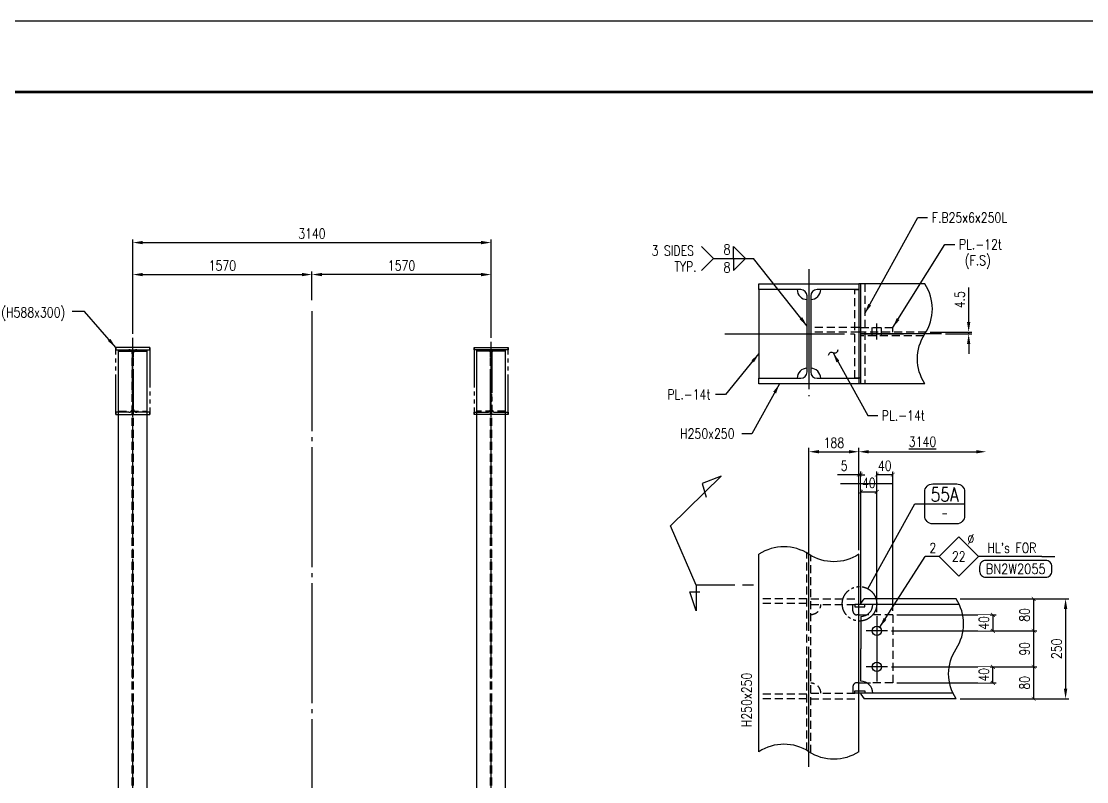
# Model space of a CAD drawing. Header units: millimetres. Extents: x 0 to 134087, y -49114 to 20834.
# Drawn here: x 45030 to 54366, y 14163 to 20820 of the extents above; entities that cross this region are included whole.
import ezdxf
from ezdxf.enums import TextEntityAlignment as Align

# ---------------------------------------------------------------- set-up
doc = ezdxf.new("R2010")
doc.units = ezdxf.units.MM
doc.header["$LTSCALE"] = 35
for name, pattern in [('JNK-CENTER', [34, 30, -1.5, 1, -1.5]), ('JNK-HIDDEN', [3, 2, -1]), ('JNK-PHANTOM', [15, 10, -1, 1, -1, 1, -1]), ('PH2', [15, 10, -1, 1, -1, 1, -1])]:
    doc.linetypes.add(name, pattern=pattern)
for name, color, linetype in [('CEN-R', 1, 'JNK-CENTER'), ('CON-C', 4, 'Continuous'), ('CON-G', 3, 'Continuous'), ('CON-W', 7, 'Continuous'), ('CON-Y', 2, 'Continuous'), ('det', 2, 'PH2'), ('HID-Y', 2, 'JNK-HIDDEN'), ('PHA-M', 6, 'JNK-PHANTOM'), ('STL-OBJT', 7, 'Continuous'), ('TXT-Y', 2, 'Continuous')]:
    doc.layers.add(name, color=color, linetype=linetype)
doc.styles.add('SIMPLEX', font='simplex.shx', dxfattribs={"width": 0.8})
doc.dimstyles.new('DIM35', dxfattribs={"dimscale": 35, "dimtxt": 2.5, "dimasz": 2.5, "dimexe": 0.8, "dimexo": 1, "dimgap": 1, "dimtad": 1, "dimdec": 1, "dimdsep": 46, "dimtxsty": 'SIMPLEX', "dimcen": 0, "dimclrd": 7, "dimclre": 7, "dimclrt": 2, "dimadec": 1, "dimazin": 2, "dimtfac": 1, "dimtdec": 1, "dimtix": 1, "dimtmove": 2, "dimatfit": 2, "dimfxl": 1, "dimtfill": 1, "dimarcsym": 1})
doc.dimstyles.new('DIM35_15', dxfattribs={"dimscale": 35, "dimtxt": 2.5, "dimasz": 2.5, "dimexe": 1, "dimexo": 1, "dimgap": 1, "dimtad": 1, "dimdec": 0, "dimlfac": 0.428571, "dimdsep": 46, "dimtxsty": 'SIMPLEX', "dimcen": 0, "dimclrd": 256, "dimclre": 256, "dimclrt": 2, "dimadec": 1, "dimazin": 2, "dimtfac": 1, "dimtdec": 0, "dimtix": 1, "dimtmove": 2, "dimatfit": 2, "dimfxl": 1, "dimarcsym": 1})
doc.dimstyles.new('DIM35x3.5', dxfattribs={"dimscale": 35, "dimtxt": 2.5, "dimasz": 2.5, "dimexe": 0.8, "dimexo": 1, "dimgap": 1, "dimtad": 1, "dimdec": 0, "dimlfac": 0.285714, "dimdsep": 46, "dimtxsty": 'SIMPLEX', "dimcen": 0, "dimclrd": 7, "dimclre": 7, "dimclrt": 2, "dimadec": 1, "dimazin": 2, "dimtfac": 1, "dimtdec": 0, "dimtix": 1, "dimtmove": 0, "dimatfit": 2, "dimfxl": 1, "dimtfill": 1, "dimarcsym": 1})

# ---------------------------------------------------------------- blocks, each defined once
blk = doc.blocks.new('*D400')
at = {"layer": 'CON-W', "color": 7, "linetype": 'ByBlock', "lineweight": -2, "transparency": 16777216}
for p, q in [((46007.2, 18083.5), (46007.2, 18910.8)), ((46094.7, 18882.8), (49059.7, 18882.8)), ((49147.2, 18049.9), (49147.2, 18910.8))]:
    blk.add_line(p, q, dxfattribs=at)
at = {"layer": 'CON-W', "color": 7, "transparency": 16777216}
for points in [[(46094.7, 18897.4), (46094.7, 18868.3), (46007.2, 18882.8)], [(49059.7, 18897.4), (49059.7, 18868.3), (49147.2, 18882.8)]]:
    blk.add_solid(points, dxfattribs=at)
at = {"layer": 'DEFPOINTS', "color": 0, "transparency": 16777216}
for p in [(49147.2, 18882.8), (46007.2, 18048.5), (49147.2, 18014.9)]:
    blk.add_point(p, dxfattribs=at)
at = {"layer": 'CON-W', "color": 2, "transparency": 16777216, "insert": (47577.2, 18961.6), "char_height": 87.5, "attachment_point": 5, "style": 'SIMPLEX', "bg_fill": 3, "box_fill_scale": 1.1, "bg_fill_color": 256, "bg_fill_true_color": 13158600, "bg_fill_transparency": 0}
blk.add_mtext('3140', dxfattribs=at)
blk = doc.blocks.new('*D401')
at = {"layer": 'CON-W', "color": 7, "linetype": 'ByBlock', "lineweight": -2, "transparency": 16777216}
for p, q in [((46007.2, 18083.5), (46007.2, 18630.8)), ((46094.7, 18602.8), (47489.7, 18602.8)), ((47577.2, 18378.2), (47577.2, 18630.8))]:
    blk.add_line(p, q, dxfattribs=at)
at = {"layer": 'CON-W', "color": 7, "transparency": 16777216}
for points in [[(46094.7, 18617.4), (46094.7, 18588.3), (46007.2, 18602.8)], [(47489.7, 18617.4), (47489.7, 18588.3), (47577.2, 18602.8)]]:
    blk.add_solid(points, dxfattribs=at)
at = {"layer": 'DEFPOINTS', "color": 0, "transparency": 16777216}
for p in [(47577.2, 18602.8), (47577.2, 18343.2, 0), (46007.2, 18048.5)]:
    blk.add_point(p, dxfattribs=at)
at = {"layer": 'CON-W', "color": 2, "transparency": 16777216, "insert": (46792.2, 18681.6), "char_height": 87.5, "attachment_point": 5, "style": 'SIMPLEX', "bg_fill": 3, "box_fill_scale": 1.1, "bg_fill_color": 256, "bg_fill_true_color": 13158600, "bg_fill_transparency": 0}
blk.add_mtext('1570', dxfattribs=at)
blk = doc.blocks.new('*D404')
at = {"layer": 'CON-W', "color": 7, "linetype": 'ByBlock', "lineweight": -2, "transparency": 16777216}
for p, q in [((47577.2, 18378.2), (47577.2, 18630.8)), ((49059.7, 18602.8), (47664.7, 18602.8)), ((49147.2, 18049.9), (49147.2, 18630.8))]:
    blk.add_line(p, q, dxfattribs=at)
at = {"layer": 'CON-W', "color": 7, "transparency": 16777216}
for points in [[(47664.7, 18617.4), (47664.7, 18588.3), (47577.2, 18602.8)], [(49059.7, 18617.4), (49059.7, 18588.3), (49147.2, 18602.8)]]:
    blk.add_solid(points, dxfattribs=at)
at = {"layer": 'DEFPOINTS', "color": 0, "transparency": 16777216}
for p in [(47577.2, 18602.8), (47577.2, 18343.2, 0), (49147.2, 18014.9)]:
    blk.add_point(p, dxfattribs=at)
at = {"layer": 'CON-W', "color": 2, "transparency": 16777216, "insert": (48362.2, 18681.6), "char_height": 87.5, "attachment_point": 5, "style": 'SIMPLEX', "bg_fill": 3, "box_fill_scale": 1.1, "bg_fill_color": 256, "bg_fill_true_color": 13158600, "bg_fill_transparency": 0}
blk.add_mtext('1570', dxfattribs=at)
blk = doc.blocks.new('*D459')
at = {"color": 7, "linetype": 'ByBlock', "lineweight": -2, "transparency": 16777216}
for p, q in [((53331.9, 18186.6), (53331.9, 18490.8)), ((52993.1, 18099.1), (53359.9, 18099.1)), ((53130.1, 18083.3), (53359.9, 18083.3)), ((53331.9, 18083.3), (53331.9, 18099.1)), ((53331.9, 17995.8), (53331.9, 17908.3))]:
    blk.add_line(p, q, dxfattribs=at)
at = {"color": 7, "transparency": 16777216}
for points in [[(53317.3, 18186.6), (53346.5, 18186.6), (53331.9, 18099.1)], [(53317.3, 17995.8), (53346.5, 17995.8), (53331.9, 18083.3)]]:
    blk.add_solid(points, dxfattribs=at)
at = {"layer": 'DEFPOINTS', "color": 0, "transparency": 16777216}
for p in [(52958.1, 18099.1), (53095.1, 18083.3), (53331.9, 18099.1)]:
    blk.add_point(p, dxfattribs=at)
at = {"color": 2, "transparency": 16777216, "insert": (53253.2, 18382.4), "char_height": 87.5, "attachment_point": 5, "rotation": 90, "style": 'SIMPLEX', "bg_fill": 3, "box_fill_scale": 1.1, "bg_fill_color": 256, "bg_fill_true_color": 13158600, "bg_fill_transparency": 0}
blk.add_mtext('4.5', dxfattribs=at)
blk = doc.blocks.new('*D511')
at = {"color": 7, "linetype": 'ByBlock', "lineweight": -2, "transparency": 16777216}
for p, q in [((53256.6, 15763.7), (54209, 15763.7)), ((54181, 15676.2), (54181, 14976.2)), ((53256.6, 14888.7), (54209, 14888.7))]:
    blk.add_line(p, q, dxfattribs=at)
at = {"color": 7, "transparency": 16777216}
for points in [[(54166.4, 15676.2), (54195.6, 15676.2), (54181, 15763.7)], [(54166.4, 14976.2), (54195.6, 14976.2), (54181, 14888.7)]]:
    blk.add_solid(points, dxfattribs=at)
at = {"layer": 'DEFPOINTS', "color": 0, "transparency": 16777216}
for p in [(53221.6, 15763.7), (53221.6, 14888.7), (54181, 14888.7)]:
    blk.add_point(p, dxfattribs=at)
at = {"color": 2, "transparency": 16777216, "insert": (54102.3, 15326.2), "char_height": 87.5, "attachment_point": 5, "rotation": 90, "style": 'SIMPLEX', "bg_fill": 3, "box_fill_scale": 1.1, "bg_fill_color": 256, "bg_fill_true_color": 13158600, "bg_fill_transparency": 0}
blk.add_mtext('250', dxfattribs=at)
blk = doc.blocks.new('_ArchTick')
at = {"color": 0, "linetype": 'ByBlock', "const_width": 0.15}
blk.add_lwpolyline([(-0.5, -0.5), (0.5, 0.5)], dxfattribs=at)
blk = doc.blocks.new('*D512')
at = {"color": 7, "linetype": 'ByBlock', "lineweight": -2, "transparency": 16777216}
for p, q in [((53256.6, 15763.7), (53929, 15763.7)), ((53901, 15763.7), (53901, 15483.7)), ((52654.7, 15483.7), (53508.8, 15483.7)), ((53578.8, 15483.7), (53929, 15483.7))]:
    blk.add_line(p, q, dxfattribs=at)
at = {"layer": 'DEFPOINTS', "color": 0, "transparency": 16777216}
for p in [(53221.6, 15763.7), (52619.7, 15483.7, 0), (53901, 15483.7)]:
    blk.add_point(p, dxfattribs=at)
at = {"color": 7, "lineweight": -2, "transparency": 16777216, "xscale": 35, "yscale": 35, "zscale": 35}
for p, rotation in [((53901, 15763.7), 90), ((53901, 15483.7), 270)]:
    blk.add_blockref('_ArchTick', p, dxfattribs=dict(at, rotation=rotation))
at = {"color": 2, "transparency": 16777216, "insert": (53822.3, 15623.7), "char_height": 87.5, "attachment_point": 5, "rotation": 90, "style": 'SIMPLEX', "bg_fill": 3, "box_fill_scale": 1.1, "bg_fill_color": 256, "bg_fill_true_color": 13158600, "bg_fill_transparency": 0}
blk.add_mtext('80', dxfattribs=at)
blk = doc.blocks.new('*D460')
at = {"color": 7, "linetype": 'ByBlock', "lineweight": -2, "transparency": 16777216}
for p, q in [((52654.7, 15483.7), (53929, 15483.7)), ((53901, 15483.7), (53901, 15168.7)), ((52654.7, 15168.7), (53929, 15168.7))]:
    blk.add_line(p, q, dxfattribs=at)
at = {"layer": 'DEFPOINTS', "color": 0, "transparency": 16777216}
for p in [(52619.7, 15483.7, 0), (52619.7, 15168.7, 0), (53901, 15168.7)]:
    blk.add_point(p, dxfattribs=at)
at = {"color": 7, "lineweight": -2, "transparency": 16777216, "xscale": 35, "yscale": 35, "zscale": 35}
for p, rotation in [((53901, 15483.7), 90), ((53901, 15168.7), 270)]:
    blk.add_blockref('_ArchTick', p, dxfattribs=dict(at, rotation=rotation))
at = {"color": 2, "transparency": 16777216, "insert": (53822.3, 15326.2), "char_height": 87.5, "attachment_point": 5, "rotation": 90, "style": 'SIMPLEX', "bg_fill": 3, "box_fill_scale": 1.1, "bg_fill_color": 256, "bg_fill_true_color": 13158600, "bg_fill_transparency": 0}
blk.add_mtext('90', dxfattribs=at)
blk = doc.blocks.new('*D461')
at = {"color": 7, "linetype": 'ByBlock', "lineweight": -2, "transparency": 16777216}
for p, q in [((52654.7, 15168.7), (53929, 15168.7)), ((53901, 15168.7), (53901, 14888.7)), ((53256.6, 14888.7), (53929, 14888.7))]:
    blk.add_line(p, q, dxfattribs=at)
at = {"layer": 'DEFPOINTS', "color": 0, "transparency": 16777216}
for p in [(52619.7, 15168.7, 0), (53221.6, 14888.7), (53901, 14888.7)]:
    blk.add_point(p, dxfattribs=at)
at = {"color": 7, "lineweight": -2, "transparency": 16777216, "xscale": 35, "yscale": 35, "zscale": 35}
for p, rotation in [((53901, 15168.7), 90), ((53901, 14888.7), 270)]:
    blk.add_blockref('_ArchTick', p, dxfattribs=dict(at, rotation=rotation))
at = {"color": 2, "transparency": 16777216, "insert": (53822.3, 15028.7), "char_height": 87.5, "attachment_point": 5, "rotation": 90, "style": 'SIMPLEX', "bg_fill": 3, "box_fill_scale": 1.1, "bg_fill_color": 256, "bg_fill_true_color": 13158600, "bg_fill_transparency": 0}
blk.add_mtext('80', dxfattribs=at)
blk = doc.blocks.new('*D513')
at = {"color": 7, "linetype": 'ByBlock', "lineweight": -2, "transparency": 16777216}
for p, q in [((52701.9, 15623.7), (53571.8, 15623.7)), ((53543.8, 15623.7), (53543.8, 15483.7)), ((52654.7, 15483.7), (53571.8, 15483.7))]:
    blk.add_line(p, q, dxfattribs=at)
at = {"layer": 'DEFPOINTS', "color": 0, "transparency": 16777216}
for p in [(52666.9, 15623.7, 0), (52619.7, 15483.7, 0)]:
    blk.add_point(p, dxfattribs=at)
at = {"color": 7, "lineweight": -2, "transparency": 16777216, "xscale": 35, "yscale": 35, "zscale": 35}
for p, rotation in [((53543.8, 15623.7), 90), ((53543.8, 15483.7), 270)]:
    blk.add_blockref('_ArchTick', p, dxfattribs=dict(at, rotation=rotation))
at = {"color": 2, "transparency": 16777216, "insert": (53465, 15553.7), "char_height": 87.5, "attachment_point": 5, "rotation": 90, "style": 'SIMPLEX', "bg_fill": 3, "box_fill_scale": 1.1, "bg_fill_color": 256, "bg_fill_true_color": 13158600, "bg_fill_transparency": 0}
blk.add_mtext('40', dxfattribs=at)
at = {"layer": 'DEFPOINTS', "color": 0, "transparency": 16777216}
blk.add_point((53543.8, 15483.7), dxfattribs=at)
blk = doc.blocks.new('*D514')
at = {"color": 7, "linetype": 'ByBlock', "lineweight": -2, "transparency": 16777216}
for p, q in [((52654.7, 15168.7), (53571.8, 15168.7)), ((53543.8, 15028.7), (53543.8, 15168.7)), ((52701.9, 15028.7), (53571.8, 15028.7))]:
    blk.add_line(p, q, dxfattribs=at)
at = {"layer": 'DEFPOINTS', "color": 0, "transparency": 16777216}
for p in [(52619.7, 15168.7, 0), (52666.9, 15028.7, 0)]:
    blk.add_point(p, dxfattribs=at)
at = {"color": 7, "lineweight": -2, "transparency": 16777216, "xscale": 35, "yscale": 35, "zscale": 35}
for p, rotation in [((53543.8, 15168.7), 90), ((53543.8, 15028.7), 270)]:
    blk.add_blockref('_ArchTick', p, dxfattribs=dict(at, rotation=rotation))
at = {"color": 2, "transparency": 16777216, "insert": (53465, 15098.7), "char_height": 87.5, "attachment_point": 5, "rotation": 90, "style": 'SIMPLEX', "bg_fill": 3, "box_fill_scale": 1.1, "bg_fill_color": 256, "bg_fill_true_color": 13158600, "bg_fill_transparency": 0}
blk.add_mtext('40', dxfattribs=at)
at = {"layer": 'DEFPOINTS', "color": 0, "transparency": 16777216}
blk.add_point((53543.8, 15168.7), dxfattribs=at)
blk = doc.blocks.new('*D462')
at = {"layer": 'CON-W', "lineweight": -2, "transparency": 16777216}
for p, q in [((51931.9, 16299), (51931.9, 17086.8)), ((52369.4, 16189.2), (52369.4, 17086.8)), ((52019.4, 17051.8), (52281.9, 17051.8))]:
    blk.add_line(p, q, dxfattribs=at)
at = {"layer": 'CON-W', "transparency": 16777216}
for points in [[(52019.4, 17066.4), (52019.4, 17037.2), (51931.9, 17051.8)], [(52281.9, 17066.4), (52281.9, 17037.2), (52369.4, 17051.8)]]:
    blk.add_solid(points, dxfattribs=at)
at = {"layer": 'DEFPOINTS', "color": 0, "transparency": 16777216}
for p in [(52369.4, 17051.8), (51931.9, 16264, 0), (52369.4, 16154.2, 0)]:
    blk.add_point(p, dxfattribs=at)
at = {"layer": 'CON-W', "color": 2, "transparency": 16777216, "insert": (52150.7, 17130.5), "char_height": 87.5, "attachment_point": 5, "style": 'SIMPLEX'}
blk.add_mtext('188', dxfattribs=at)
blk = doc.blocks.new('*D463')
at = {"layer": 'CON-W', "lineweight": -2, "transparency": 16777216}
for p, q in [((52369.4, 16189.2), (52369.4, 17086.8)), ((52456.9, 17051.8), (53397.9, 17051.8))]:
    blk.add_line(p, q, dxfattribs=at)
at = {"layer": 'CON-W', "transparency": 16777216}
for points in [[(52456.9, 17066.4), (52456.9, 17037.2), (52369.4, 17051.8)], [(53397.9, 17066.4), (53397.9, 17037.2), (53485.4, 17051.8)]]:
    blk.add_solid(points, dxfattribs=at)
at = {"layer": 'DEFPOINTS', "color": 0, "transparency": 16777216}
for p in [(53485.4, 17051.8), (53485.4, 17051.8), (52369.4, 16154.2, 0)]:
    blk.add_point(p, dxfattribs=at)
at = {"layer": 'CON-W', "color": 2, "transparency": 16777216, "insert": (52927.4, 17139.3), "char_height": 87.5, "attachment_point": 5, "style": 'SIMPLEX'}
blk.add_mtext('\\L3140', dxfattribs=at)
blk = doc.blocks.new('*D464')
at = {"color": 7, "linetype": 'ByBlock', "lineweight": -2, "transparency": 16777216}
for p, q in [((52369.4, 16850.5), (52182.8, 16850.5)), ((52369.4, 16189.2), (52369.4, 16878.5)), ((52386.9, 16850.5), (52369.4, 16850.5)), ((52386.9, 15726.3), (52386.9, 16878.5)), ((52386.9, 16850.5), (52421.9, 16850.5))]:
    blk.add_line(p, q, dxfattribs=at)
at = {"layer": 'DEFPOINTS', "color": 0, "transparency": 16777216}
for p in [(52386.9, 16850.5), (52369.4, 16154.2, 0), (52386.9, 15691.3)]:
    blk.add_point(p, dxfattribs=at)
at = {"color": 7, "lineweight": -2, "transparency": 16777216, "xscale": 35, "yscale": 35, "zscale": 35}
blk.add_blockref('_ArchTick', (52369.4, 16850.5), dxfattribs=at)
at = {"color": 7, "lineweight": -2, "transparency": 16777216, "xscale": 35, "yscale": 35, "zscale": 35, "rotation": 180}
blk.add_blockref('_ArchTick', (52386.9, 16850.5), dxfattribs=at)
at = {"color": 2, "transparency": 16777216, "insert": (52241.1, 16929.3), "char_height": 87.5, "attachment_point": 5, "style": 'SIMPLEX', "bg_fill": 3, "box_fill_scale": 1.1, "bg_fill_color": 256, "bg_fill_true_color": 13158600, "bg_fill_transparency": 0}
blk.add_mtext('5', dxfattribs=at)
blk = doc.blocks.new('*D465')
at = {"color": 7, "linetype": 'ByBlock', "lineweight": -2, "transparency": 16777216}
for p, q in [((52386.9, 15726.3), (52386.9, 16728.4)), ((52526.9, 15646.5), (52526.9, 16728.4)), ((52386.9, 16700.4), (52526.9, 16700.4))]:
    blk.add_line(p, q, dxfattribs=at)
at = {"layer": 'DEFPOINTS', "color": 0, "transparency": 16777216}
for p in [(52386.9, 15691.3), (52526.9, 15611.5)]:
    blk.add_point(p, dxfattribs=at)
at = {"color": 7, "lineweight": -2, "transparency": 16777216, "xscale": 35, "yscale": 35, "zscale": 35, "rotation": 180}
blk.add_blockref('_ArchTick', (52386.9, 16700.4), dxfattribs=at)
at = {"color": 7, "lineweight": -2, "transparency": 16777216, "xscale": 35, "yscale": 35, "zscale": 35}
blk.add_blockref('_ArchTick', (52526.9, 16700.4), dxfattribs=at)
at = {"color": 2, "transparency": 16777216, "insert": (52456.9, 16779.1), "char_height": 87.5, "attachment_point": 5, "style": 'SIMPLEX', "bg_fill": 3, "box_fill_scale": 1.1, "bg_fill_color": 256, "bg_fill_true_color": 13158600, "bg_fill_transparency": 0}
blk.add_mtext('40', dxfattribs=at)
at = {"layer": 'DEFPOINTS', "color": 0, "transparency": 16777216}
blk.add_point((52526.9, 16700.4), dxfattribs=at)
blk = doc.blocks.new('*D466')
at = {"color": 7, "linetype": 'ByBlock', "lineweight": -2, "transparency": 16777216}
for p, q in [((52526.9, 15646.5), (52526.9, 16878.5)), ((52666.9, 16850.5), (52526.9, 16850.5)), ((52666.9, 15658.7), (52666.9, 16878.5))]:
    blk.add_line(p, q, dxfattribs=at)
at = {"layer": 'DEFPOINTS', "color": 0, "transparency": 16777216}
for p in [(52526.9, 15611.5), (52666.9, 15623.7)]:
    blk.add_point(p, dxfattribs=at)
at = {"color": 7, "lineweight": -2, "transparency": 16777216, "xscale": 35, "yscale": 35, "zscale": 35, "rotation": 180}
blk.add_blockref('_ArchTick', (52526.9, 16850.5), dxfattribs=at)
at = {"color": 7, "lineweight": -2, "transparency": 16777216, "xscale": 35, "yscale": 35, "zscale": 35}
blk.add_blockref('_ArchTick', (52666.9, 16850.5), dxfattribs=at)
at = {"color": 2, "transparency": 16777216, "insert": (52596.9, 16929.3), "char_height": 87.5, "attachment_point": 5, "style": 'SIMPLEX', "bg_fill": 3, "box_fill_scale": 1.1, "bg_fill_color": 256, "bg_fill_true_color": 13158600, "bg_fill_transparency": 0}
blk.add_mtext('40', dxfattribs=at)
at = {"layer": 'DEFPOINTS', "color": 0, "transparency": 16777216}
blk.add_point((52526.9, 16850.5), dxfattribs=at)
blk = doc.blocks.new('BOLTHOLE')
at = {"layer": 'CON-W'}
blk.add_line((25.7, 0), (9.9, 0), dxfattribs=at)
blk.add_lwpolyline([(0, 0), (4.95, 4.95), (9.9, 0), (4.95, -4.95)], close=True, dxfattribs=at)
at = {"layer": 'CON-Y', "style": 'SIMPLEX', "width": 0.8}
for s, p in [('%%C', (8.81, 3.12)), ("HL's FOR", (24.37, 0.9))]:
    blk.add_text(s, height=2.5, dxfattribs=at).set_placement(p, align=Align.RIGHT)
blk.add_attdef('4', text='', height=2.5, dxfattribs=at).set_placement((-0.69, 0.87), align=Align.RIGHT)
blk.add_attdef('22', text='', height=2.5, dxfattribs=at).set_placement((4.95, 0), align=Align.MIDDLE_CENTER)
blk = doc.blocks.new('boltmark')
at = {"layer": 'CON-Y'}
blk.add_lwpolyline([(0, -4.2), (15, -4.2, 0.414214), (16.56, -2.64), (16.56, -1.56, 0.414214), (15, 0), (0, 0, 0.414214), (-1.56, -1.56), (-1.56, -2.64, 0.414214)], format="xyb", close=True, dxfattribs=at)
at = {"layer": 'CON-G', "style": 'SIMPLEX', "width": 0.802523}
blk.add_attdef('BN2W1650', text='', height=2.5, dxfattribs=at).set_placement((0, -3.35), (15, -3.35), align=Align.FIT)
blk = doc.blocks.new('det-tag')
at = {"layer": 'CON-Y'}
blk.add_line((5, 0), (-5, 0), dxfattribs=at)
blk.add_lwpolyline([(-3, -5), (3, -5, 0.414214), (5, -3), (5, 3, 0.414214), (3, 5), (-3, 5, 0.414214), (-5, 3), (-5, -3, 0.414214)], format="xyb", close=True, dxfattribs=at)
at = {"layer": 'CON-G', "style": 'SIMPLEX', "width": 0.8}
blk.add_attdef('TAG', text='', height=3.5, dxfattribs=at).set_placement((0.02, 0.58), align=Align.CENTER)
at = {"layer": 'CON-Y', "style": 'SIMPLEX', "width": 0.8}
blk.add_attdef('-8888', text='', height=2, dxfattribs=at).set_placement((0, -3.34), align=Align.CENTER)
blk = doc.blocks.new('SECMARK4')
at = {"layer": 'CON-C'}
blk.add_line((0, 0), (-2.72, 0), dxfattribs=at)
blk.add_lwpolyline([(-4.67, 0), (-14.32, 0), (-14.32, -6.45), (-15.93, -1.66), (-13.39, -1.66)], dxfattribs=at)
at = {"layer": 'CON-C', "style": 'SIMPLEX', "width": 0.8}
blk.add_attdef('TAG', text='', height=3.5, dxfattribs=at).set_placement((-7.82, -4.86), align=Align.CENTER)

msp = doc.modelspace()

# ---------------------------------------------------------------- linework, layer by layer
at = {"color": 7}
msp.add_line((60736.8841, 20819.8781), (31301.8841, 20819.8781), dxfattribs=at)
at = {"color": 7, "const_width": 24.7561}
msp.add_lwpolyline([(60117.9816, 20200.9756), (32279.7499, 20200.9756)], dxfattribs=at)
at = {"elevation": 0}
for points in [[(51271.6885, 18743.421), (51271.6885, 18848.421), (51376.6885, 18743.421)], [(51271.6885, 18743.421), (51271.6885, 18638.421), (51376.6885, 18743.421)]]:
    msp.add_lwpolyline(points, dxfattribs=at)
at = {"layer": 'CEN-R'}
for p, q in [((51931.9327, 18648.7801), (51931.9327, 17537.7203)), ((52526.9332, 18034.3382, 0), (52526.9332, 18174.3382, 0)), ((46007.245, 9113.1473), (46007.245, 18048.5488, 0)), ((51193.85, 18083.3378), (52761.2578, 18083.3378)), ((53095.1463, 18083.3378), (52386.9332, 18083.3378)), ((51931.9327, 14294.5598), (51931.9327, 16299.0106)), ((52526.9327, 15611.4865), (52526.9327, 15040.9865)), ((52619.6827, 15483.7365), (52434.1827, 15483.7365)), ((52619.6827, 15168.7365), (52434.1827, 15168.7365))]:
    msp.add_line(p, q, dxfattribs=at)
at = {"layer": 'CON-C'}
msp.add_lwpolyline([(50943.9027, 15883.3475), (50719.5791, 16402.9843), (51164.1806, 16837.1379), (50997.9512, 16773.5064), (51030.651, 16654.8791)], dxfattribs=at)
at = {"layer": 'CON-G'}
for p, q in [((52386.9332, 18520.8378, 0), (52369.4332, 18520.8382, 0)), ((52948.216, 18520.8378, 0), (52386.9332, 18520.8378, 0)), ((52386.9332, 17645.8378), (52386.9332, 18520.8378, 0)), ((51494.4323, 18471.8382, 0), (51494.4323, 17694.8382, 0)), ((52369.4332, 18471.8382, 0), (52369.4332, 17694.8382, 0)), ((52386.9332, 18139.3382, 0), (52369.4332, 18139.3382, 0)), ((52386.9332, 18097.3382, 0), (52369.4332, 18097.3382, 0)), ((45882.245, 10979.1473, 0), (45882.245, 17945.1473, 0)), ((45882.245, 17945.1473), (46132.245, 17945.1473)), ((45882.245, 17931.1473), (46132.245, 17931.1473)), ((46132.245, 10979.1473, 0), (46132.245, 17945.1473, 0)), ((49022.245, 10979.1473), (49022.245, 17945.1473, 0)), ((49272.245, 17945.1473), (49022.245, 17945.1473)), ((49272.245, 17931.1473), (49022.245, 17931.1473)), ((49272.245, 10979.1473), (49272.245, 17945.1473, 0)), ((52948.216, 17645.8378), (52369.4332, 17645.8378)), ((45882.245, 17377.1473, 0), (46132.245, 17377.1473, 0)), ((49272.245, 17377.1473, 0), (49022.245, 17377.1473, 0)), ((51494.4327, 14425.2963, 0), (51494.4327, 16154.2067, 0)), ((52369.4327, 14425.2963, 0), (52369.4327, 16154.2067, 0)), ((52386.9327, 15721.7365), (52416.3414, 15763.7365)), ((52386.9327, 15714.7365), (52386.9327, 15721.7365)), ((53249.1114, 15714.7365, 0), (52411.44, 15714.7365)), ((53221.6381, 15763.7365, 0), (52416.3414, 15763.7365)), ((52369.4327, 15623.7365), (52439.3159, 15623.7365)), ((52386.9327, 15609.7365), (52386.9327, 15326.2365)), ((52386.9327, 15042.7365), (52386.9327, 15326.2365)), ((52369.4327, 15028.7365, 0), (52470.9327, 15028.7365, 0)), ((52386.9327, 14937.7365), (52386.9327, 14930.7365)), ((53194.1648, 14937.7365, 0), (52411.44, 14937.7365)), ((52386.9327, 14930.7365), (52416.3414, 14888.7365)), ((53221.6381, 14888.7365, 0), (52416.3414, 14888.7365))]:
    msp.add_line(p, q, dxfattribs=at)
at = {"layer": 'CON-G', "elevation": 0}
msp.add_lwpolyline([(52369.4332, 18520.8382), (52369.4332, 18471.8382), (52003.6828, 18471.8382, 0.414213562), (51947.6827, 18415.8381), (51947.6827, 17750.8375, 0.414213562), (52003.6828, 17694.8374), (52369.4332, 17694.8374), (52369.4332, 17645.8373), (51494.4323, 17645.8373), (51494.4323, 17694.8374), (51860.1826, 17694.8374, 0.414213562), (51916.1827, 17750.8375), (51916.1827, 18415.8381, 0.414213562), (51860.1826, 18471.8382), (51494.4323, 18471.8382), (51494.4323, 18520.8382)], format="xyb", close=True, dxfattribs=at)
at = {"layer": 'CON-G'}
for points in [[(52369.4327, 15693.7365), (52421.9327, 15693.7365), (52421.9327, 15714.7365), (52369.4327, 15714.7365)], [(52369.4327, 14958.7365), (52421.9327, 14958.7365), (52421.9327, 14937.7365), (52369.4327, 14937.7365)]]:
    msp.add_lwpolyline(points, dxfattribs=at)
for centre in [(52526.9327, 15483.7365), (52526.9327, 15168.7365)]:
    msp.add_circle(centre, 40.25, dxfattribs=at)
for centre, radius, start, end in [((51916.1826, 18471.8382, 0), 87.5, 180, 270), ((51947.6828, 18471.8382, 0), 87.5, 270, 0), ((51916.1826, 17694.8374, 0), 87.5, 90, 180), ((51947.6828, 17694.8374, 0), 87.5, 0, 90), ((52386.9327, 15714.7365), 105, 270, 0), ((52386.9327, 14937.7365), 105, 0, 90)]:
    msp.add_arc(centre, radius, start, end, dxfattribs=at)
at = {"layer": 'CON-W'}
for p, q in [((50991.6885, 18848.421, 0), (51096.6885, 18743.421, 0)), ((51096.6885, 18743.421, 0), (50991.6885, 18638.421, 0)), ((51096.6885, 18743.421, 0), (51446.6885, 18743.421, 0)), ((51199.9802, 17553.0255, 0), (51112.4802, 17553.0255, 0)), ((51430.8912, 17209.1831, 0), (51343.3912, 17209.1831, 0)), ((52859.1999, 16595.2577), (52946.6999, 16595.2577)), ((53072.1855, 16134.7878), (52949.2092, 16134.7878)), ((53971.5751, 16134.7878), (54086.4879, 16134.7878))]:
    msp.add_line(p, q, dxfattribs=at)
msp.add_lwpolyline([(52948.216, 17645.8378, -0.299286323), (52948.216, 18083.3378, 0.299286323), (52948.216, 18520.8378)], format="xyb", dxfattribs=at)
at = {"layer": 'CON-W', "elevation": 0}
for points in [[(52369.4327, 16154.2067, -0.299286323), (51931.9327, 16154.2067, 0.299286323), (51494.4327, 16154.2067)], [(53221.6381, 14888.7365, -0.299286323), (53221.6381, 15326.2365, 0.299286323), (53221.6381, 15763.7365)], [(52369.4327, 14425.2963, -0.299286323), (51931.9327, 14425.2963, 0.299286323), (51494.4327, 14425.2963)]]:
    msp.add_lwpolyline(points, format="xyb", dxfattribs=at)
at = {"layer": 'HID-Y'}
for p, q in [((52421.9332, 18520.8378, 0), (52421.9332, 17645.8378, 0)), ((52334.4332, 18471.8382, 0), (52369.4332, 18471.8382, 0)), ((52334.4332, 17694.8382, 0), (52334.4332, 18471.8382, 0)), ((52369.4332, 18139.3382, 0), (51947.6832, 18139.3382, 0)), ((52386.9332, 18139.3382, 0), (52666.9332, 18139.3382, 0)), ((52486.6832, 18069.3382, 0), (52486.6832, 18139.3382, 0)), ((52567.1832, 18069.3382, 0), (52567.1832, 18139.3382, 0)), ((52666.9332, 18097.3382, 0), (52666.9332, 18139.3382, 0)), ((52369.4332, 18097.3382, 0), (51947.6832, 18097.3382, 0)), ((52958.0528, 18099.0878), (52386.9332, 18099.0878)), ((52938.3792, 18067.5878), (52386.9332, 18067.5878)), ((46002.245, 10979.1473, 0), (46002.245, 17931.1473, 0)), ((46012.245, 10979.1473, 0), (46012.245, 17931.1473, 0)), ((49142.245, 10979.1473), (49142.245, 17931.1473, 0)), ((49152.245, 10979.1473), (49152.245, 17931.1473, 0)), ((52386.9332, 17694.8382, 0), (52334.4332, 17694.8382, 0)), ((45882.245, 17406.007), (46132.245, 17406.007)), ((49272.245, 17406.007), (49022.245, 17406.007)), ((51914.4327, 14436.1642, 0), (51914.4327, 16165.0746, 0)), ((51949.4327, 14414.4284, 0), (51949.4327, 16143.3388, 0)), ((51914.4327, 15763.7365), (51494.4327, 15763.7365)), ((51914.4327, 15721.7365), (51494.4327, 15721.7365)), ((51949.4327, 15763.7365), (52369.4327, 15763.7365)), ((51949.4327, 15714.7365), (52369.4327, 15714.7365)), ((52316.9327, 15658.7365), (52316.9327, 15714.7365)), ((52369.4327, 15623.7365), (52351.9327, 15623.7365)), ((52666.9327, 15623.7365), (52439.3159, 15623.7365)), ((52666.9327, 15623.7365), (52666.9327, 15028.7365)), ((51949.4327, 14937.7365), (52369.4327, 14937.7365)), ((52316.9327, 14993.7365), (52316.9327, 14937.7365)), ((52369.4327, 15028.7365, 0), (52351.9327, 15028.7365, 0)), ((52666.9327, 15028.7365, 0), (52470.9327, 15028.7365, 0)), ((51914.4327, 14930.7365), (51494.4327, 14930.7365)), ((51914.4327, 14888.7365), (51494.4327, 14888.7365)), ((51949.4327, 14888.7365), (52369.4327, 14888.7365))]:
    msp.add_line(p, q, dxfattribs=at)
for points in [[(52369.4327, 15714.7365), (52334.4327, 15714.7365), (52334.4327, 15693.7365), (52369.4327, 15693.7365)], [(52369.4327, 14937.7365), (52334.4327, 14937.7365), (52334.4327, 14958.7365), (52369.4327, 14958.7365)]]:
    msp.add_lwpolyline(points, dxfattribs=at)
for centre, radius, start, end in [((51949.1523, 15714.7365), 87.5, 270, 0), ((52351.9327, 15658.7365), 35, 180, 270), ((51949.1523, 14937.7365), 87.5, 0, 90), ((52351.9327, 14993.7365, 0), 35, 90, 180)]:
    msp.add_arc(centre, radius, start, end, dxfattribs=at)
at = {"layer": 'PHA-M'}
for p, q in [((45857.245, 17377.1473, 0), (45857.245, 17965.1473)), ((46157.245, 17965.1473, 0), (46157.245, 17377.1473, 0)), ((48997.245, 17965.1473, 0), (48997.245, 17377.1473, 0)), ((49297.245, 17377.1473, 0), (49297.245, 17965.1473))]:
    msp.add_line(p, q, dxfattribs=at)
at = {"layer": 'PHA-M', "elevation": 0}
for points in [[(46157.245, 17377.1473), (46157.245, 17397.1473), (46041.245, 17397.1473, -0.414213562), (46013.245, 17425.1473), (46013.245, 17917.1473, -0.414213562), (46041.245, 17945.1473), (46157.245, 17945.1473), (46157.245, 17965.1473), (45857.245, 17965.1473), (45857.245, 17945.1473), (45973.245, 17945.1473, -0.414213562), (46001.245, 17917.1473), (46001.245, 17425.1473, -0.414213562), (45973.245, 17397.1473), (45857.245, 17397.1473), (45857.245, 17377.1473)], [(48997.245, 17377.1473), (48997.245, 17397.1473), (49113.245, 17397.1473, 0.414213562), (49141.245, 17425.1473), (49141.245, 17917.1473, 0.414213562), (49113.245, 17945.1473), (48997.245, 17945.1473), (48997.245, 17965.1473), (49297.245, 17965.1473), (49297.245, 17945.1473), (49181.245, 17945.1473, 0.414213562), (49153.245, 17917.1473), (49153.245, 17425.1473, 0.414213562), (49181.245, 17397.1473), (49297.245, 17397.1473), (49297.245, 17377.1473)]]:
    msp.add_lwpolyline(points, format="xyb", close=True, dxfattribs=at)
at = {"layer": 'STL-OBJT'}
for p, q in [((52884.9362, 19102.3996, 0), (52972.4362, 19102.3996, 0)), ((53123.6089, 18867.1523, 0), (53211.1089, 18867.1523, 0)), ((52448.3147, 17368.6496, 0), (52535.8147, 17368.6496, 0))]:
    msp.add_line(p, q, dxfattribs=at)
at = {"layer": 'STL-OBJT', "elevation": 0}
msp.add_lwpolyline([(52184.1996, 17943.1978, -0.588152225), (52143.1304, 17918.1269, 0.588152225), (52102.0613, 17893.056)], format="xyb", dxfattribs=at)

# ---------------------------------------------------------------- block references
at = {"xscale": 35, "yscale": 35, "zscale": 35}
msp.add_blockref('BOLTHOLE', (53072.1855, 16134.7878), dxfattribs=at).add_auto_attribs({'4': '2', '22': '22'})
ref = msp.add_blockref('boltmark', (53482.0214, 16099.7878), dxfattribs=dict(xscale=35, yscale=35, zscale=35))
ref.add_attrib('BN2W1650', 'BN2W2055', dxfattribs={"layer": 'CON-G', "height": 87.5, "style": 'SIMPLEX', "width": 0.782585}).set_placement((53482.0214, 15982.5495), (54007.0054, 15982.5495), align=Align.FIT)
at = {"layer": 'CON-W'}
ref = msp.add_blockref('det-tag', (53121.6999, 16595.2577), dxfattribs=dict(at, xscale=-35, yscale=35, zscale=35))
ref.add_attrib('TAG', '55A', dxfattribs={"layer": 'CON-G', "height": 122.5, "style": 'SIMPLEX', "width": 0.8}).set_placement((53120.8832, 16615.5577), align=Align.CENTER)
ref.add_attrib('-8888', '-', dxfattribs={"layer": 'CON-Y', "height": 70, "style": 'SIMPLEX', "width": 0.7}).set_placement((53121.6999, 16478.3577), align=Align.CENTER)
at = {"layer": 'CON-W', "xscale": 35, "yscale": 35, "zscale": 35}
msp.add_blockref('SECMARK4', (51444.9861, 15883.3475), dxfattribs=at)

# ---------------------------------------------------------------- texts
at = {"layer": 'CON-W', "color": 2, "style": 'SIMPLEX', "width": 0.8}
for p in [(51184.1885, 18778.421, 0), (51184.1885, 18620.921, 0)]:
    msp.add_text('8', height=87.5, dxfattribs=at).set_placement(p)
at = {"layer": 'CON-Y', "style": 'SIMPLEX', "width": 0.8}
msp.add_text('H250x250', height=87.5, rotation=90, dxfattribs=at).set_placement((51429.8664, 14639.9728))
at = {"layer": 'TXT-Y', "style": 'SIMPLEX', "width": 0.8}
for s, p in [('F.B25x6x250L', (53009.0677, 19057.6358, 0)), ('PL.-12t', (53246.1089, 18823.4023, 0)), ('(F.S)', (53297.9949, 18683.4023, 0)), ('(H588x300) ', (44854.665, 18227.8688)), ('PL.-14t', (52570.8147, 17324.8996, 0))]:
    msp.add_text(s, height=87.5, dxfattribs=at).set_placement(p)
for s, p in [('3 SIDES', (50552.9829, 18812.721, 0)), ('TYP.', (50752.9829, 18672.721, 0))]:
    msp.add_text(s, height=87.5, dxfattribs=at).set_placement(p, align=Align.MIDDLE_LEFT)
at = {"layer": 'TXT-Y', "color": 2, "style": 'SIMPLEX', "width": 0.8}
for s, p in [('PL.-14t', (50691.0165, 17510.1271, 0)), ('H250x250', (50803.065, 17166.2848, 0))]:
    msp.add_text(s, height=87.5, dxfattribs=at).set_placement(p)

# ---------------------------------------------------------------- dimensions: what is measured, and where the dimension line sits
at = {"layer": 'CON-W'}
dim = msp.add_linear_dim(base=(52369.4327179286, 17051.7842711478), p1=(51931.9327179286, 16264.0105802294, 0.0000000036), p2=(52369.4327179286, 16154.2066997753, -0.0000000034), dimstyle='DIM35_15', dxfattribs=at)
dim.commit()
dim.dimension.update_dxf_attribs({"geometry": '*D462', "text_midpoint": (52150.6827179286, 17130.5342711478)})
dim = msp.add_linear_dim(base=(53485.396, 17051.7843), p1=(52369.4327, 16154.2067, 0), p2=(53485.396, 17051.7843), text='%%U3140', dimstyle='DIM35_15', dxfattribs=at)
dim.commit()
dim.dimension.update_dxf_attribs({"geometry": '*D463', "text_midpoint": (52927.4144, 17139.2843)})

# ---------------------------------------------------------------- leaders
for points in [[(52666.9332, 18139.3382, 0), (53123.6089, 18867.1523, 0)], [(51916.1823, 18152.1526, 0), (51446.6885, 18743.421, 0)], [(51494.4323, 17910.5462, 0), (51199.9802, 17553.0255, 0)], [(52143.1304, 17918.1269, 0), (52448.3147, 17368.6496, 0)]]:
    msp.add_leader(points, dimstyle='DIM35_15', override={"dimgap": 1, "dimtad": 0}, dxfattribs=at)
at = {"layer": 'STL-OBJT'}
for points in [[(52421.9332, 18262.1593, 0), (52884.9362, 19102.3996, 0)], [(51674.3162, 17645.8373, 0), (51430.8912, 17209.1831, 0)]]:
    msp.add_leader(points, dimstyle='DIM35', override={"dimgap": 1, "dimtad": 0}, dxfattribs=at)
msp.add_leader([(45857.245, 17965.1473), (45582.6176, 18278.5032), (45476.0015, 18278.5032)], dimstyle='DIM35', dxfattribs=at)

# ---------------------------------------------------------------- next in the draw order: dimensions: what is measured, and where the dimension line sits
dim = msp.add_linear_dim(base=(53331.9057, 18099.0878), p1=(53095.1463, 18083.3378), p2=(52958.0528, 18099.0878), angle=90, dimstyle='DIM35x3.5', override={"dimdec": 1})
dim.commit()
dim.dimension.update_dxf_attribs({"geometry": '*D459', "text_midpoint": (53331.9057, 18382.4211), "dimtype": 160})
dim = msp.add_linear_dim(base=(52386.9327, 16850.5343), p1=(52369.4327, 16154.2067, 0), p2=(52386.9327, 15691.3069), dimstyle='DIM35x3.5', override={"dimasz": 1, "dimblk1": 'ArchTick', "dimblk2": 'ArchTick', "dimsah": 1})
dim.commit()
dim.dimension.update_dxf_attribs({"geometry": '*D464', "text_midpoint": (52241.0994, 16850.5343), "dimtype": 160})
dim = msp.add_linear_dim(base=(54181.0251, 14888.7365, 0), p1=(53221.6381, 15763.7365, 0), p2=(53221.6381, 14888.7365, 0), angle=90, dimstyle='DIM35x3.5')
dim.commit()
dim.dimension.update_dxf_attribs({"geometry": '*D511', "text_midpoint": (54102.2751, 15326.2365, 0)})
at = {"layer": 'CON-W'}
dim = msp.add_linear_dim(base=(49147.245, 18882.8423, 0), p1=(46007.245, 18048.5488, 0), p2=(49147.245, 18014.8719, 0), dimstyle='DIM35', dxfattribs=at)
dim.commit()
dim.dimension.update_dxf_attribs({"geometry": '*D400', "text_midpoint": (47577.245, 18961.5923, 0)})

# ---------------------------------------------------------------- next in the draw order: linework, layer by layer
at = {"layer": 'CEN-R'}
for p, q in [((47577.245, 18281.5278, 0), (47577.245, 8542.1802, 0)), ((49147.245, 9113.1473), (49147.245, 18014.8719, 0))]:
    msp.add_line(p, q, dxfattribs=at)

# ---------------------------------------------------------------- next in the draw order: dimensions: what is measured, and where the dimension line sits
dim = msp.add_linear_dim(base=(52526.9327, 16700.3856), p1=(52386.9327, 15691.3069), p2=(52526.9327, 15611.4865), dimstyle='DIM35x3.5', override={"dimasz": 1, "dimblk1": 'ArchTick', "dimblk2": 'ArchTick', "dimsah": 1})
dim.commit()
dim.dimension.update_dxf_attribs({"geometry": '*D465', "text_midpoint": (52456.9327, 16700.3856), "dimtype": 160})
dim = msp.add_linear_dim(base=(53901.0251, 15483.7365, 0), p1=(53221.6381, 15763.7365, 0), p2=(52619.6827, 15483.7365), angle=90, dimstyle='DIM35x3.5', override={"dimasz": 1, "dimblk1": 'ArchTick', "dimblk2": 'ArchTick', "dimsah": 1})
dim.commit()
dim.dimension.update_dxf_attribs({"geometry": '*D512', "text_midpoint": (53822.2751, 15623.7365, 0)})

# ---------------------------------------------------------------- next in the draw order: dimensions: what is measured, and where the dimension line sits
dim = msp.add_linear_dim(base=(53901.0251, 15168.7365, 0), p1=(52619.6827, 15483.7365), p2=(52619.6827, 15168.7365), angle=90, dimstyle='DIM35x3.5', override={"dimasz": 1, "dimblk1": 'ArchTick', "dimblk2": 'ArchTick', "dimsah": 1})
dim.commit()
dim.dimension.update_dxf_attribs({"geometry": '*D460', "text_midpoint": (53822.2751, 15326.2365, 0)})
at = {"layer": 'CON-W'}
dim = msp.add_linear_dim(base=(47577.245, 18602.8423, 0), p1=(46007.245, 18048.5488, 0), p2=(47577.245, 18343.2459, 0), dimstyle='DIM35', dxfattribs=at)
dim.commit()
dim.dimension.update_dxf_attribs({"geometry": '*D401', "text_midpoint": (46792.245, 18681.5923, 0)})

# ---------------------------------------------------------------- next in the draw order: dimensions: what is measured, and where the dimension line sits
dim = msp.add_linear_dim(base=(53543.7575, 15483.7365, 0), p1=(52666.9327, 15623.7365), p2=(52619.6827, 15483.7365), angle=90, dimstyle='DIM35x3.5', override={"dimasz": 1, "dimblk1": 'ArchTick', "dimblk2": 'ArchTick', "dimsah": 1})
dim.commit()
dim.dimension.update_dxf_attribs({"geometry": '*D513', "text_midpoint": (53543.7575, 15553.7365, 0), "dimtype": 160})
dim = msp.add_linear_dim(base=(53901.0251, 14888.7365, 0), p1=(52619.6827, 15168.7365), p2=(53221.6381, 14888.7365, 0), angle=90, dimstyle='DIM35x3.5', override={"dimasz": 1, "dimblk1": 'ArchTick', "dimblk2": 'ArchTick', "dimsah": 1})
dim.commit()
dim.dimension.update_dxf_attribs({"geometry": '*D461', "text_midpoint": (53822.2751, 15028.7365, 0)})
dim = msp.add_linear_dim(base=(47577.245, 18602.8423, 0), p1=(49147.245, 18014.8719, 0), p2=(47577.245, 18343.2459, 0), angle=180, dimstyle='DIM35', dxfattribs=at)
dim.commit()
dim.dimension.update_dxf_attribs({"geometry": '*D404', "text_midpoint": (48362.245, 18681.5923, 0)})

# ---------------------------------------------------------------- next in the draw order: dimensions: what is measured, and where the dimension line sits
for base, p1, p2, angle, picture, middle in [((52526.9327, 16850.5343), (52666.9327, 15623.7365), (52526.9327, 15611.4865), 180, '*D466', (52596.9327, 16850.5343)), ((53543.7575, 15168.7365, 0), (52666.9327, 15028.7365), (52619.6827, 15168.7365), 270, '*D514', (53543.7575, 15098.7365, 0))]:
    dim = msp.add_linear_dim(base=base, p1=p1, p2=p2, angle=angle, dimstyle='DIM35x3.5', override={"dimasz": 1, "dimblk1": 'ArchTick', "dimblk2": 'ArchTick', "dimsah": 1})
    dim.commit()
    dim.dimension.update_dxf_attribs({"geometry": picture, "text_midpoint": middle, "dimtype": 160})

# ---------------------------------------------------------------- next in the draw order: linework, layer by layer
msp.add_line((52662.7118, 16771.7843), (52208.6189, 16771.7843))
at = {"layer": 'det', "ltscale": 0.7}
msp.add_circle((52375.2661, 15720.4619), 150.9264, dxfattribs=at)
at = {"layer": 'STL-OBJT'}
msp.add_line((52448.3242, 15852.5274), (52859.1999, 16595.2577), dxfattribs=at)

# ---------------------------------------------------------------- next in the draw order: leaders
at = {"layer": 'CON-W'}
msp.add_leader([(52552.3474, 15514.948), (52949.2092, 16134.7878)], dimstyle='DIM35_15', override={"dimgap": 1, "dimtad": 0}, dxfattribs=at)

doc.saveas('drawing.dxf')
